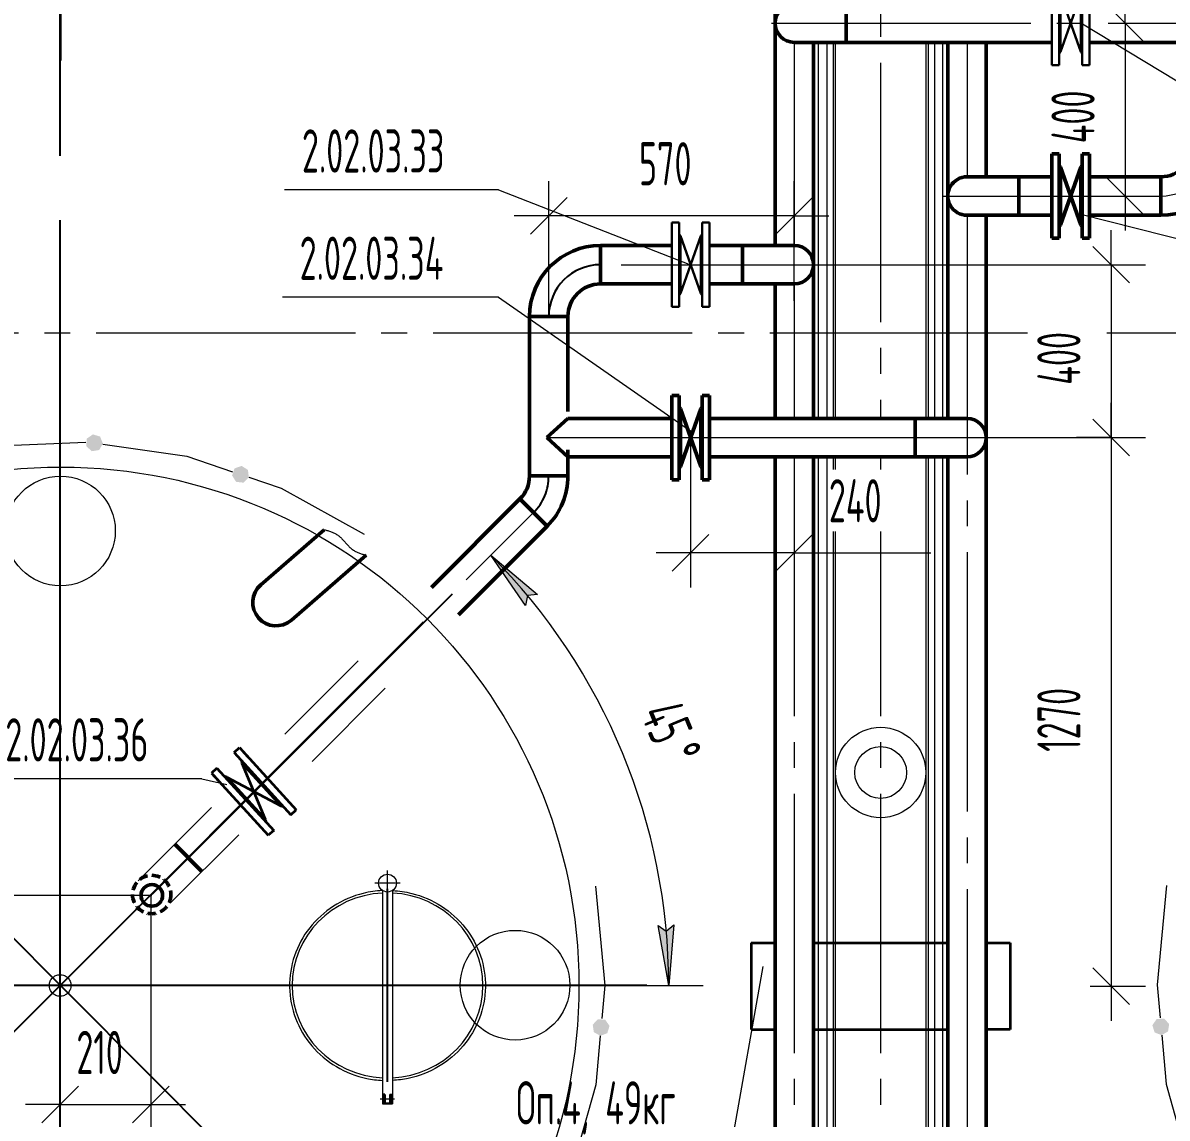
# Model space of a CAD drawing. Header units: millimetres. Extents: x -2281 to 5887, y 0 to 4166.
# Drawn here: x 396.4 to 462.6, y 398.6 to 462 of the extents above; entities that cross this region are included whole.
import ezdxf

# ---------------------------------------------------------------- set-up
doc = ezdxf.new("R2010")
doc.units = ezdxf.units.MM
for name, pattern in [('K5LT32783', [0]), ('K5LT32784', [0]), ('K5LT32786', [0]), ('K5LT32794', [0]), ('K5LT32829', [50.8, 31.75, -6.35, 6.35, -6.35]), ('K5LT32835', [508, 317.5, -63.5, 63.5, -63.5]), ('K5LT32847', [0]), ('K5LT32850', [180.2, 120, -30, 0.2, -30]), ('K5LT32852', [6.25, 4.75, -1.5]), ('K5LT32859', [0]), ('K5LT32865', [0]), ('K5LT32866', [0]), ('K5LT32878', [50.8, 31.75, -6.35, 6.35, -6.35]), ('K5LT32889', [11.999999, 6, -6]), ('K5LT32890', [0.75, 0.5, -0.25]), ('K5LT32895', [180.2, 120, -30, 0.2, -30]), ('K5LT32902', [18, 12, -1.5, 3, -1.5]), ('K5LT_AXLED', [19.5, 15, -1.5, 1.5, -1.5]), ('K5LT_BASIC', [0]), ('K5LT_DASHED', [6, 4, -2]), ('K5LT_REINFORCED', [0]), ('K5LT_THIN', [0]), ('K5LT_THIN_INCLUDED_TO_HATCHING', [0])]:
    doc.linetypes.add(name, pattern=pattern)
doc.layers.add('Системный слой', color=7, linetype='Continuous')
doc.styles.add('KDIMTEXTSTYLE', font='GOST_AU.SHX', dxfattribs={"width": 0.96, "oblique": 15, "height": 5})
doc.styles.add('KTEXTSTYLE', font='GOST_AU.SHX', dxfattribs={"width": 0.96, "height": 5})
doc.dimstyles.new('KDIMSTYLE (0.03)', dxfattribs={"dimtxt": 5, "dimasz": 1, "dimexe": 2, "dimexo": 0, "dimgap": 1, "dimtad": 1, "dimlfac": 40, "dimtxsty": 'KDIMTEXTSTYLE', "dimsah": 1, "dimcen": 0, "dimdle": 1, "dimadec": 0, "dimazin": 0, "dimtfac": 0.667, "dimtmove": 0, "dimatfit": 3, "dimfxl": 1, "dimtvp": 1, "dimtolj": 1, "dimtzin": 0, "dimarcsym": 0})

# ---------------------------------------------------------------- blocks, each defined once
blk = doc.blocks.new('U125')
at = {"layer": 'Системный слой', "color": 30, "linetype": 'K5LT_AXLED', "lineweight": 13, "true_color": 0xff8000}
for p, q in [((446.065, 518.177), (446.065, 439.093)), ((446.065, 436.874), (446.065, 375.215))]:
    blk.add_line(p, q, dxfattribs=at)
at = {"layer": 'Системный слой', "color": 7, "linetype": 'K5LT32847', "lineweight": 5}
for p, q in [((442.465, 439.093), (442.465, 460.86)), ((442.94, 460.86), (442.94, 439.093)), ((443.315, 460.86), (443.315, 439.093)), ((443.44, 460.86), (443.44, 439.093)), ((448.69, 460.86), (448.69, 439.093)), ((448.815, 460.86), (448.815, 439.093)), ((449.19, 460.86), (449.19, 439.093)), ((449.665, 439.093), (449.665, 460.86)), ((442.465, 375.215), (442.465, 436.874)), ((442.94, 436.874), (442.94, 375.215)), ((443.315, 436.874), (443.315, 375.215)), ((443.44, 436.874), (443.44, 375.215)), ((448.69, 436.874), (448.69, 375.215)), ((448.815, 436.874), (448.815, 375.215)), ((449.19, 436.874), (449.19, 375.215)), ((449.665, 375.215), (449.665, 436.874))]:
    blk.add_line(p, q, dxfattribs=at)
blk = doc.blocks.new('U124')
at = {"layer": 'Системный слой', "color": 7, "linetype": 'K5LT_THIN', "lineweight": 13}
for radius in [2.615, 1.498]:
    blk.add_circle((446.065, 418.609), radius, dxfattribs=at)
at = {"layer": 'Системный слой'}
blk.add_blockref('U125', (0, 0), dxfattribs=at)
blk = doc.blocks.new('U127')
at = {"layer": 'Системный слой', "color": 211, "linetype": 'K5LT32859', "lineweight": 30, "true_color": 0xff7fff}
for p, q in [((456.398, 464.41), (455.973, 464.41)), ((455.973, 464.41), (455.973, 459.535)), ((456.398, 464.41), (456.398, 459.535)), ((457.732, 464.41), (457.732, 459.535)), ((457.732, 464.41), (458.157, 464.41)), ((458.157, 464.41), (458.157, 459.535)), ((455.973, 464.242), (455.973, 463.685)), ((456.473, 463.635), (456.398, 463.747)), ((457.657, 463.635), (457.732, 463.747)), ((458.157, 464.242), (458.157, 463.685)), ((456.473, 463.635), (457.657, 460.31)), ((456.473, 460.31), (457.657, 463.635)), ((456.473, 463.635), (456.473, 460.31)), ((457.657, 463.635), (457.657, 460.31)), ((456.473, 460.31), (456.398, 460.197)), ((457.657, 460.31), (457.732, 460.197)), ((456.398, 459.535), (455.973, 459.535)), ((457.732, 459.535), (458.157, 459.535))]:
    blk.add_line(p, q, dxfattribs=at)
blk = doc.blocks.new('U129')
at = {"layer": 'Системный слой', "color": 211, "linetype": 'K5LT32783', "lineweight": 50, "true_color": 0xff7fff}
for p, q in [((425.737, 435.771), (427.962, 435.771)), ((425.184, 434.437), (426.757, 432.863))]:
    blk.add_line(p, q, dxfattribs=at)
for radius in [1.887, 4.113]:
    blk.add_arc((423.849, 435.771), radius, 315.00002, 0, dxfattribs=at)
at = {"layer": 'Системный слой', "color": 211, "linetype": 'K5LT32829', "lineweight": 25, "true_color": 0xff7fff}
blk.add_arc((423.849, 435.771), 3, 315.00002, 0, dxfattribs=at)
blk = doc.blocks.new('U130')
at = {"layer": 'Системный слой', "color": 211, "linetype": 'K5LT32859', "lineweight": 30, "true_color": 0xff7fff}
for p, q in [((433.973, 445.559), (433.973, 450.434)), ((434.398, 450.434), (433.973, 450.434)), ((434.398, 445.559), (434.398, 450.434)), ((435.732, 445.559), (435.732, 450.434)), ((435.732, 450.434), (436.157, 450.434)), ((436.157, 445.559), (436.157, 450.434)), ((434.473, 449.659), (434.398, 449.771)), ((435.657, 449.659), (435.732, 449.771)), ((435.657, 446.334), (434.473, 449.659)), ((435.657, 449.659), (434.473, 446.334)), ((434.473, 446.334), (434.473, 449.659)), ((435.657, 446.334), (435.657, 449.659)), ((433.973, 445.727), (433.973, 446.284)), ((434.473, 446.334), (434.398, 446.221)), ((435.657, 446.334), (435.732, 446.221)), ((436.157, 445.727), (436.157, 446.284)), ((434.398, 445.559), (433.973, 445.559)), ((435.732, 445.559), (436.157, 445.559))]:
    blk.add_line(p, q, dxfattribs=at)
blk = doc.blocks.new('U131')
at = {"layer": 'Системный слой', "color": 211, "linetype": 'K5LT32783', "lineweight": 50, "true_color": 0xff7fff}
for p, q in [((429.849, 446.884), (429.849, 449.109)), ((427.962, 444.996), (425.737, 444.996))]:
    blk.add_line(p, q, dxfattribs=at)
for radius in [4.112, 1.888]:
    blk.add_arc((429.849, 444.996), radius, 90.00002, 180.00002, dxfattribs=at)
at = {"layer": 'Системный слой', "color": 211, "linetype": 'K5LT32829', "lineweight": 25, "true_color": 0xff7fff}
blk.add_arc((429.849, 444.996), 3, 90.00002, 180.00002, dxfattribs=at)
blk = doc.blocks.new('U145')
at = {"layer": 'Системный слой', "color": 200, "linetype": 'K5LT32784', "lineweight": 50, "true_color": 0xbf00ff}
for p, q in [((433.973, 435.549), (433.973, 440.424)), ((434.398, 440.424), (433.973, 440.424)), ((434.398, 435.549), (434.398, 440.424)), ((435.732, 435.549), (435.732, 440.424)), ((435.732, 440.424), (436.157, 440.424)), ((436.157, 435.549), (436.157, 440.424)), ((434.473, 439.649), (434.398, 439.761)), ((435.657, 436.324), (434.473, 439.649)), ((435.657, 439.649), (434.473, 436.324)), ((434.473, 436.324), (434.473, 439.649)), ((435.657, 439.649), (435.732, 439.761)), ((435.657, 436.324), (435.657, 439.649)), ((433.973, 435.717), (433.973, 436.273)), ((434.473, 436.324), (434.398, 436.211)), ((435.657, 436.324), (435.732, 436.211)), ((436.157, 435.717), (436.157, 436.273)), ((434.398, 435.549), (433.973, 435.549)), ((435.732, 435.549), (436.157, 435.549))]:
    blk.add_line(p, q, dxfattribs=at)
blk = doc.blocks.new('U151')
at = {"layer": 'Системный слой', "color": 200, "linetype": 'K5LT32784', "lineweight": 50, "true_color": 0xbf00ff}
for p, q in [((464.168, 454.968), (466.393, 454.968)), ((462.281, 453.08), (462.281, 450.855))]:
    blk.add_line(p, q, dxfattribs=at)
at = {"layer": 'Системный слой', "color": 30, "linetype": 'K5LT_AXLED', "lineweight": 13, "true_color": 0xff8000}
blk.add_arc((462.281, 454.968), 3, 270, 0, dxfattribs=at)
at = {"layer": 'Системный слой', "color": 200, "linetype": 'K5LT32784', "lineweight": 50, "true_color": 0xbf00ff}
for radius in [4.112, 1.887]:
    blk.add_arc((462.281, 454.968), radius, 270, 0, dxfattribs=at)
blk = doc.blocks.new('U152')
at = {"layer": 'Системный слой', "color": 200, "linetype": 'K5LT32784', "lineweight": 50, "true_color": 0xbf00ff}
for p, q in [((456.398, 454.405), (455.973, 454.405)), ((455.973, 454.405), (455.973, 449.53)), ((456.398, 454.405), (456.398, 449.53)), ((457.732, 454.405), (457.732, 449.53)), ((457.732, 454.405), (458.157, 454.405)), ((458.157, 454.405), (458.157, 449.53)), ((455.973, 454.237), (455.973, 453.68)), ((456.473, 453.63), (456.398, 453.743)), ((457.657, 453.63), (457.732, 453.743)), ((458.157, 454.237), (458.157, 453.68)), ((456.473, 453.63), (457.657, 450.305)), ((456.473, 450.305), (457.657, 453.63)), ((456.473, 453.63), (456.473, 450.305)), ((457.657, 453.63), (457.657, 450.305)), ((456.473, 450.305), (456.398, 450.193)), ((457.657, 450.305), (457.732, 450.193)), ((456.398, 449.53), (455.973, 449.53)), ((457.732, 449.53), (458.157, 449.53))]:
    blk.add_line(p, q, dxfattribs=at)
blk = doc.blocks.new('U143')
at = {"layer": 'Системный слой', "color": 200, "linetype": 'K5LT32784', "lineweight": 50, "true_color": 0xbf00ff}
for p, q in [((449.953, 460.86), (449.953, 439.099)), ((452.178, 460.86), (452.178, 453.08)), ((455.973, 453.08), (451.065, 453.08)), ((462.281, 453.08), (458.157, 453.08)), ((462.281, 450.855), (462.281, 453.08)), ((455.973, 450.855), (451.065, 450.855)), ((452.178, 450.855), (452.178, 430.764)), ((462.281, 450.855), (458.157, 450.855)), ((426.734, 437.986), (427.962, 439.099)), ((427.962, 439.099), (433.973, 439.099)), ((436.157, 439.099), (451.065, 439.099)), ((427.962, 436.874), (426.734, 437.986)), ((427.962, 437.986), (427.962, 437.986)), ((427.962, 437.986), (427.962, 437.986)), ((452.178, 437.986), (452.178, 375.215)), ((427.962, 436.874), (433.973, 436.874)), ((436.157, 436.874), (451.065, 436.874)), ((449.953, 411.576), (449.953, 436.874)), ((449.953, 436.874), (449.953, 375.215))]:
    blk.add_line(p, q, dxfattribs=at)
for centre, start, end in [((451.065, 451.968), 89.99998, 269.99998), ((451.065, 437.986), 270, 90)]:
    blk.add_arc(centre, 1.113, start, end, dxfattribs=at)
at = {"layer": 'Системный слой'}
for name in ['U152', 'U151', 'U145']:
    blk.add_blockref(name, (0, 0), dxfattribs=at)
blk = doc.blocks.new('U181')
at = {"layer": 'Системный слой', "color": 6, "linetype": 'K5LT32794', "lineweight": 35, "true_color": 0xff00ff}
for p, q in [((408.631, 419.763), (408.945, 420.049)), ((408.945, 420.049), (412.228, 416.445)), ((408.631, 419.763), (411.914, 416.159)), ((409.058, 419.925), (409.433, 419.513)), ((407.645, 418.864), (407.331, 418.578)), ((407.645, 418.864), (410.928, 415.261)), ((409.097, 419.139), (409.077, 419.273)), ((410.461, 415.884), (409.097, 419.139)), ((409.097, 419.139), (411.337, 416.681)), ((407.331, 418.578), (410.614, 414.974)), ((407.444, 418.454), (407.819, 418.042)), ((408.222, 418.342), (408.091, 418.375)), ((408.222, 418.342), (411.337, 416.681)), ((408.222, 418.342), (410.461, 415.884)), ((411.337, 416.681), (411.468, 416.649)), ((411.914, 416.159), (412.228, 416.445)), ((410.461, 415.884), (410.482, 415.75)), ((410.928, 415.261), (410.614, 414.974))]:
    blk.add_line(p, q, dxfattribs=at)
blk = doc.blocks.new('U224')
at = {"layer": 'Системный слой', "color": 5, "linetype": 'K5LT_BASIC', "lineweight": 35, "true_color": 0x0000ff}
for p, q in [((438.565, 408.744), (438.565, 403.744)), ((438.565, 408.744), (439.953, 408.744)), ((442.178, 408.744), (449.953, 408.744)), ((452.178, 408.744), (453.565, 408.744)), ((453.565, 408.744), (453.565, 403.744)), ((438.565, 403.744), (439.953, 403.744)), ((442.178, 403.744), (449.953, 403.744)), ((453.565, 403.744), (452.178, 403.744))]:
    blk.add_line(p, q, dxfattribs=at)
blk = doc.blocks.new('U260')
at = {"layer": 'Системный слой', "color": 7, "linetype": 'K5LT_THIN_INCLUDED_TO_HATCHING', "lineweight": 13}
for p, q in [((413.857, 432.657), (413.908, 432.644)), ((413.908, 432.644), (413.958, 432.632)), ((413.958, 432.632), (414.009, 432.619)), ((414.009, 432.619), (414.059, 432.605)), ((414.059, 432.605), (414.109, 432.591)), ((414.109, 432.591), (414.159, 432.576)), ((414.159, 432.576), (414.208, 432.561)), ((414.208, 432.561), (414.256, 432.544)), ((414.256, 432.544), (414.304, 432.526)), ((414.304, 432.526), (414.35, 432.507)), ((414.35, 432.507), (414.396, 432.486)), ((414.396, 432.486), (414.442, 432.464)), ((414.442, 432.464), (414.486, 432.441)), ((414.486, 432.441), (414.529, 432.416)), ((414.529, 432.416), (414.572, 432.39)), ((414.572, 432.39), (414.613, 432.362)), ((414.613, 432.362), (414.654, 432.333)), ((414.654, 432.333), (414.694, 432.302)), ((414.694, 432.302), (414.733, 432.27)), ((414.733, 432.27), (414.771, 432.237)), ((414.771, 432.237), (414.809, 432.202)), ((414.809, 432.202), (414.846, 432.167)), ((414.846, 432.167), (414.882, 432.13)), ((414.882, 432.13), (414.918, 432.093)), ((414.918, 432.093), (414.954, 432.055)), ((414.954, 432.055), (414.989, 432.016)), ((414.989, 432.016), (415.023, 431.977)), ((415.023, 431.977), (415.058, 431.938)), ((415.058, 431.938), (415.093, 431.899)), ((415.093, 431.899), (415.128, 431.859)), ((415.128, 431.859), (415.163, 431.82)), ((415.163, 431.82), (415.198, 431.782)), ((415.198, 431.782), (415.233, 431.744)), ((415.233, 431.744), (415.269, 431.707)), ((415.269, 431.707), (415.306, 431.67)), ((415.306, 431.67), (415.343, 431.635)), ((415.343, 431.635), (415.38, 431.601)), ((415.38, 431.601), (415.419, 431.568)), ((415.419, 431.568), (415.458, 431.536)), ((415.458, 431.536), (415.498, 431.506)), ((415.498, 431.506), (415.539, 431.477)), ((415.539, 431.477), (415.581, 431.45)), ((415.581, 431.45), (415.624, 431.424)), ((415.624, 431.424), (415.667, 431.399)), ((415.667, 431.399), (415.712, 431.376)), ((415.712, 431.376), (415.757, 431.355)), ((415.757, 431.355), (415.804, 431.334)), ((415.804, 431.334), (415.851, 431.316)), ((415.851, 431.316), (415.898, 431.298)), ((415.898, 431.298), (415.947, 431.281)), ((415.947, 431.281), (415.996, 431.266)), ((415.996, 431.266), (416.045, 431.251)), ((416.045, 431.251), (416.095, 431.237)), ((416.095, 431.237), (416.146, 431.224)), ((416.146, 431.224), (416.197, 431.211)), ((416.197, 431.211), (416.247, 431.199)), ((416.247, 431.199), (416.286, 431.189))]:
    blk.add_line(p, q, dxfattribs=at)
blk = doc.blocks.new('U259')
at = {"layer": 'Системный слой', "color": 134, "linetype": 'K5LT_REINFORCED', "lineweight": 50, "true_color": 0x009696}
for p, q in [((410.18, 429.467), (413.857, 432.657)), ((411.95, 427.428), (416.286, 431.189))]:
    blk.add_line(p, q, dxfattribs=at)
blk.add_arc((411.065, 428.448), 1.35, 130.94005, 310.94005, dxfattribs=at)
at = {"layer": 'Системный слой'}
blk.add_blockref('U260', (0, 0), dxfattribs=at)
blk = doc.blocks.new('U423')
at = {"layer": 'Системный слой'}
blk.add_hatch(color=7, dxfattribs=at).paths.add_polyline_path([(462.703, 403.626), (462.767, 404.055), (462.472, 404.372), (462.039, 404.34), (461.795, 403.981), (461.924, 403.566), (462.328, 403.408)])
at = {"layer": 'Системный слой', "color": 7, "linetype": 'K5LT32865', "lineweight": 13}
for p, q in [((462.607, 412.075), (462.071, 406.33)), ((462.071, 406.33), (462.245, 404.405)), ((462.335, 403.409), (462.59, 400.583)), ((462.59, 400.583), (463.905, 395.898))]:
    blk.add_line(p, q, dxfattribs=at)
blk = doc.blocks.new('U424')
at = {"layer": 'Системный слой'}
for points in [[(401.039, 437.649), (400.876, 438.051), (400.46, 438.174), (400.104, 437.925), (400.077, 437.492), (400.399, 437.201), (400.827, 437.271)], [(409.486, 435.687), (409.439, 436.118), (409.072, 436.35), (408.662, 436.208), (408.518, 435.799), (408.748, 435.431), (409.179, 435.381)], [(430.241, 403.526), (430.369, 403.941), (430.125, 404.299), (429.692, 404.332), (429.397, 404.014), (429.461, 403.585), (429.836, 403.368)]]:
    blk.add_hatch(color=7, dxfattribs=at).paths.add_polyline_path(points)
at = {"layer": 'Системный слой', "color": 7, "linetype": 'K5LT32865', "lineweight": 13}
for p, q in [((394.42, 437.499), (400.044, 437.726)), ((401.035, 437.609), (405.897, 436.909)), ((405.897, 436.909), (408.541, 436.014)), ((409.488, 435.693), (411.363, 435.059)), ((411.363, 435.059), (416.161, 432.406)), ((429.557, 412.035), (430.094, 406.29)), ((430.094, 406.29), (429.919, 404.365)), ((429.829, 403.369), (429.574, 400.543)), ((429.574, 400.543), (428.259, 395.858))]:
    blk.add_line(p, q, dxfattribs=at)
blk = doc.blocks.new('U428')
at = {"layer": 'Системный слой', "color": 150, "linetype": 'K5LT32895', "lineweight": 25, "true_color": 0x007fff}
blk.add_line((398.599, 459.816), (398.599, 527.754), dxfattribs=at)
blk = doc.blocks.new('U427')
at = {"layer": 'Системный слой'}
blk.add_blockref('U428', (0, 0), dxfattribs=at)
blk = doc.blocks.new('U420')
at = {"layer": 'Системный слой', "color": 7, "linetype": 'K5LT_THIN_INCLUDED_TO_HATCHING', "lineweight": 13}
blk.add_circle((398.599, 406.285), 30, dxfattribs=at)
at = {"layer": 'Системный слой'}
for name in ['U427', 'U424', 'U423']:
    blk.add_blockref(name, (0, 0), dxfattribs=at)
blk = doc.blocks.new('U459')
at = {"layer": 'Системный слой', "color": 7, "linetype": 'K5LT32786', "lineweight": 18}
blk.add_circle((372.296, 406.269), 3.175, dxfattribs=at)
blk = doc.blocks.new('U460')
at = {"layer": 'Системный слой', "color": 7, "linetype": 'K5LT32786', "lineweight": 18}
blk.add_circle((398.615, 379.981), 3.175, dxfattribs=at)
blk = doc.blocks.new('U461')
at = {"layer": 'Системный слой', "color": 7, "linetype": 'K5LT32786', "lineweight": 18}
blk.add_circle((424.903, 406.3), 3.175, dxfattribs=at)
blk = doc.blocks.new('U462')
at = {"layer": 'Системный слой', "color": 7, "linetype": 'K5LT32786', "lineweight": 18}
blk.add_circle((398.584, 432.588), 3.175, dxfattribs=at)
blk = doc.blocks.new('U458')
at = {"layer": 'Системный слой'}
for name in ['U462', 'U459', 'U461', 'U460']:
    blk.add_blockref(name, (0, 0), dxfattribs=at)
blk = doc.blocks.new('U419')
at = {"layer": 'Системный слой', "color": 4, "linetype": 'K5LT32878', "lineweight": 15, "true_color": 0x00ffff}
for p, q in [((417.516, 411.481), (417.516, 412.937)), ((418.244, 412.209), (416.787, 412.209)), ((417.083, 399.725), (417.919, 399.725))]:
    blk.add_line(p, q, dxfattribs=at)
at = {"layer": 'Системный слой', "color": 7, "linetype": 'K5LT32786', "lineweight": 18}
for p, q in [((417.227, 411.781), (417.227, 400.678)), ((417.805, 411.781), (417.805, 400.678)), ((417.227, 400.678), (417.227, 399.426)), ((417.805, 400.678), (417.805, 399.426)), ((417.227, 399.426), (417.805, 399.426))]:
    blk.add_line(p, q, dxfattribs=at)
at = {"layer": 'Системный слой', "color": 150, "linetype": 'K5LT32902', "lineweight": 25, "true_color": 0x007fff}
blk.add_line((417.516, 400.699), (417.516, 411.871), dxfattribs=at)
at = {"layer": 'Системный слой', "color": 6, "linetype": 'K5LT32852', "lineweight": 25, "true_color": 0xff00ff}
for p, q in [((417.371, 399.983), (417.268, 399.983)), ((417.268, 399.983), (417.268, 399.467)), ((417.268, 399.467), (417.371, 399.467)), ((417.371, 399.983), (417.371, 399.467)), ((417.412, 399.467), (417.619, 399.467)), ((417.66, 399.983), (417.763, 399.983)), ((417.66, 399.983), (417.66, 399.467)), ((417.763, 399.467), (417.66, 399.467)), ((417.763, 399.983), (417.763, 399.467))]:
    blk.add_line(p, q, dxfattribs=at)
at = {"layer": 'Системный слой', "color": 7, "linetype": 'K5LT32786', "lineweight": 18}
blk.add_circle((417.516, 412.209), 0.516, dxfattribs=at)
for start_param, end_param in [(4.764734, 7.801636), (1.623142, 4.660044)]:
    blk.add_ellipse((417.516, 406.285), major_axis=(-5.523, 0), ratio=0.970017, start_param=start_param, end_param=end_param, dxfattribs=at)
for points in [[(417.219, 411.778), (416.847, 411.759), (416.477, 411.704), (415.504, 411.463), (414.918, 411.211), (413.864, 410.535), (413.395, 410.11), (412.628, 409.135), (412.329, 408.584), (411.935, 407.417), (411.839, 406.801), (411.862, 405.573), (411.98, 404.961), (412.417, 403.809), (412.735, 403.269), (413.538, 402.32), (414.021, 401.912), (415.099, 401.272), (415.694, 401.04), (416.61, 400.847), (416.914, 400.807), (417.219, 400.792)], [(417.812, 411.778), (418.184, 411.759), (418.554, 411.704), (419.528, 411.463), (420.113, 411.211), (421.168, 410.535), (421.636, 410.11), (422.403, 409.135), (422.702, 408.584), (423.096, 407.417), (423.192, 406.801), (423.17, 405.573), (423.052, 404.961), (422.615, 403.809), (422.296, 403.269), (421.494, 402.32), (421.01, 401.912), (419.932, 401.272), (419.338, 401.04), (418.421, 400.847), (418.117, 400.807), (417.812, 400.792)]]:
    blk.add_open_spline(points, degree=3, knots=[0, 0, 0, 0, 0.0650277, 0.0650277, 0.1752287, 0.1752287, 0.2854298, 0.2854298, 0.3956308, 0.3956308, 0.5058319, 0.5058319, 0.6160329, 0.6160329, 0.726234, 0.726234, 0.836435, 0.836435, 0.9466361, 0.9466361, 1, 1, 1, 1], dxfattribs=at)
at = {"layer": 'Системный слой'}
for name in ['U420', 'U458']:
    blk.add_blockref(name, (0, 0), dxfattribs=at)
blk = doc.blocks.new('D64')
at = {"layer": 'Системный слой', "color": 7, "linetype": 'K5LT_THIN', "lineweight": 13, "transparency": 16777216}
for p, q in [((403.818, 411.498), (403.818, 397.392)), ((398.565, 406.244), (398.565, 397.392)), ((399.626, 400.452), (397.505, 398.331)), ((402.758, 398.331), (404.879, 400.452)), ((398.565, 399.392), (396.565, 399.392)), ((398.565, 399.392), (403.818, 399.392)), ((403.818, 399.392), (405.818, 399.392))]:
    blk.add_line(p, q, dxfattribs=at)
at = {"layer": 'Системный слой', "color": 7, "transparency": 16777216, "insert": (399.505, 403.659), "char_height": 2.5, "attachment_point": 1, "rotation": 0.00002, "style": 'KTEXTSTYLE'}
blk.add_mtext('\\H3.5;\\W0.965;\\Q15;\\Q0;\\W0.715;\\H2.50;210', dxfattribs=at)
at = {"transparency": 16777216}
blk.add_wipeout([(399.505, 412.892), (399.505, 416.46), (402.743, 416.46), (402.743, 412.892)], dxfattribs=at).dxf.layer = 'Системный слой'
blk = doc.blocks.new('KDIMARROW_03')
at = {"layer": 'Системный слой', "color": 0, "linetype": 'K5LT_THIN', "lineweight": 13}
for p, q in [((-1.061, -1.061), (1.061, 1.061)), ((0, 0), (-1, 0)), ((0, 0), (2, 0))]:
    blk.add_line(p, q, dxfattribs=at)
blk = doc.blocks.new('D65')
at = {"layer": 'Системный слой', "color": 7, "linetype": 'K5LT_THIN', "lineweight": 13, "transparency": 16777216}
for p, q in [((391.956, 411.498), (391.956, 413.498)), ((403.868, 411.498), (389.956, 411.498)), ((391.956, 411.498), (391.956, 406.285)), ((398.565, 406.285), (389.956, 406.285)), ((391.956, 406.285), (391.956, 404.285))]:
    blk.add_line(p, q, dxfattribs=at)
at = {"transparency": 16777216}
blk.add_wipeout([(390.956, 407.205), (387.388, 407.205), (387.388, 410.443), (390.956, 410.443)], dxfattribs=at).dxf.layer = 'Системный слой'
at = {"layer": 'Системный слой', "color": 7, "linetype": 'K5LT_THIN', "lineweight": 13, "transparency": 16777216}
for p, q in [((393.017, 410.437), (390.896, 412.558)), ((390.896, 407.345), (393.017, 405.224))]:
    blk.add_line(p, q, dxfattribs=at)
at = {"layer": 'Системный слой', "color": 7, "transparency": 16777216, "insert": (387.689, 407.205), "char_height": 2.5, "attachment_point": 1, "rotation": 90.00002, "style": 'KTEXTSTYLE'}
blk.add_mtext('\\H3.5;\\W0.965;\\Q15;\\Q0;\\W0.715;\\H2.50;210', dxfattribs=at)
blk = doc.blocks.new('D84')
at = {"layer": 'Системный слой', "color": 7, "linetype": 'K5LT_THIN', "lineweight": 13, "transparency": 16777216}
for p, q in [((460.219, 461.972), (460.219, 463.972)), ((461.279, 460.912), (459.158, 463.033)), ((459.243, 461.972), (462.219, 461.972)), ((460.219, 461.972), (460.219, 451.968)), ((459.158, 453.028), (461.279, 450.907)), ((459.547, 451.968), (462.219, 451.968)), ((460.219, 451.968), (460.219, 449.968))]:
    blk.add_line(p, q, dxfattribs=at)
at = {"transparency": 16777216}
blk.add_wipeout([(458.969, 455.019), (455.401, 455.019), (455.401, 458.765), (458.969, 458.765)], dxfattribs=at).dxf.layer = 'Системный слой'
at = {"layer": 'Системный слой', "color": 7, "transparency": 16777216, "insert": (455.952, 455.019), "char_height": 2.5, "attachment_point": 1, "rotation": 90, "style": 'KTEXTSTYLE'}
blk.add_mtext('\\H3.5;\\W0.965;\\Q15;\\Q0;\\W0.715;\\H2.50;400', dxfattribs=at)
blk = doc.blocks.new('D86')
at = {"layer": 'Системный слой', "transparency": 16777216}
for points in [[(426.195, 428.904), (423.495, 431.178), (425.514, 428.282), (425.619, 428.852)], [(433.795, 406.285), (434.099, 409.802), (433.654, 409.432), (433.178, 409.761)]]:
    blk.add_hatch(color=7, dxfattribs=at).paths.add_polyline_path(points)
at = {"layer": 'Системный слой', "color": 7, "linetype": 'K5LT_THIN', "lineweight": 13, "transparency": 16777216}
for p, q in [((425.987, 433.667), (422.079, 429.765)), ((423.495, 431.178), (426.195, 428.904)), ((425.514, 428.282), (423.495, 431.178)), ((425.619, 428.852), (425.514, 428.282)), ((426.195, 428.904), (425.619, 428.852)), ((433.795, 406.285), (433.178, 409.761)), ((433.178, 409.761), (433.654, 409.432)), ((433.654, 409.432), (434.099, 409.802)), ((434.099, 409.802), (433.795, 406.285)), ((398.565, 406.285), (435.795, 406.285))]:
    blk.add_line(p, q, dxfattribs=at)
at = {"transparency": 16777216}
blk.add_wipeout([(431.616, 421.822), (435.026, 423.233), (436.289, 420.182), (432.878, 418.771)], dxfattribs=at).dxf.layer = 'Системный слой'
at = {"layer": 'Системный слой', "color": 7, "linetype": 'K5LT_THIN', "lineweight": 13, "transparency": 16777216}
blk.add_arc((398.565, 406.285), 35.23, 0, 44.95794, dxfattribs=at)
at = {"layer": 'Системный слой', "color": 7, "transparency": 16777216, "char_height": 2.5, "attachment_point": 1, "rotation": 292.47897, "style": 'KTEXTSTYLE'}
for s, insert in [('\\H3.5;\\W0.965;\\Q15;\\Q0;\\W0.715;\\H2.50;45', (434.428, 422.986)), ('\\H3.5;\\W0.965;\\Q15;\\Q0;\\W0.715;\\H2.50;°', (435.44, 420.541))]:
    blk.add_mtext(s, dxfattribs=dict(at, insert=insert))
blk = doc.blocks.new('KDIMARROW_01')
at = {"layer": 'Системный слой'}
blk.add_hatch(color=0, dxfattribs=at).paths.add_polyline_path([(0, 0), (-3.5, 0.461), (-3.15, 0), (-3.5, -0.461)])
at = {"layer": 'Системный слой', "color": 0, "linetype": 'K5LT_THIN', "lineweight": 13}
for p, q in [((-3.15, 0), (-3.5, 0.461)), ((-3.5, 0.461), (0, 0)), ((0, 0), (-3.5, -0.461)), ((-3.5, -0.461), (-3.15, 0)), ((0, 0), (-1, 0))]:
    blk.add_line(p, q, dxfattribs=at)
blk = doc.blocks.new('U557')
at = {"layer": 'Системный слой', "color": 7, "linetype": 'K5LT_THIN', "lineweight": 13}
for q in [(457.657, 461.972), (485.311, 452.715)]:
    blk.add_line((472.926, 452.715), q, dxfattribs=at)
at = {"layer": 'Системный слой', "color": 7, "insert": (473.926, 456.215), "char_height": 2.5, "attachment_point": 1, "style": 'KTEXTSTYLE'}
blk.add_mtext('\\H3.5;\\W0.965;\\Q15;\\Q0;\\W0.715;\\H2.50;2.02.02.33', dxfattribs=at)
blk = doc.blocks.new('U558')
at = {"layer": 'Системный слой', "color": 7, "linetype": 'K5LT_THIN', "lineweight": 13}
for q in [(457.657, 450.9), (484.562, 447.274)]:
    blk.add_line((472.045, 447.274), q, dxfattribs=at)
at = {"layer": 'Системный слой', "color": 7, "insert": (473.045, 450.774), "char_height": 2.5, "attachment_point": 1, "style": 'KTEXTSTYLE'}
blk.add_mtext('\\H3.5;\\W0.965;\\Q15;\\Q0;\\W0.715;\\H2.50;2.02.02.34', dxfattribs=at)
blk = doc.blocks.new('U559')
at = {"layer": 'Системный слой', "color": 7, "linetype": 'K5LT_THIN', "lineweight": 13}
for q in [(411.562, 452.326), (435.065, 447.996)]:
    blk.add_line((423.947, 452.326), q, dxfattribs=at)
at = {"layer": 'Системный слой', "color": 7, "insert": (412.562, 455.826), "char_height": 2.5, "attachment_point": 1, "style": 'KTEXTSTYLE'}
blk.add_mtext('\\H3.5;\\W0.965;\\Q15;\\Q0;\\W0.715;\\H2.50;2.02.03.33', dxfattribs=at)
blk = doc.blocks.new('U560')
at = {"layer": 'Системный слой', "color": 7, "linetype": 'K5LT_THIN', "lineweight": 13}
for q in [(411.43, 446.117), (435.065, 438.386)]:
    blk.add_line((423.947, 446.117), q, dxfattribs=at)
at = {"layer": 'Системный слой', "color": 7, "insert": (412.43, 449.617), "char_height": 2.5, "attachment_point": 1, "style": 'KTEXTSTYLE'}
blk.add_mtext('\\H3.5;\\W0.965;\\Q15;\\Q0;\\W0.715;\\H2.50;2.02.03.34', dxfattribs=at)
blk = doc.blocks.new('D103')
at = {"layer": 'Системный слой', "color": 7, "linetype": 'K5LT_THIN', "lineweight": 13, "transparency": 16777216}
for p, q in [((459.402, 447.996), (459.402, 449.996)), ((460.462, 446.936), (458.341, 449.057)), ((442.178, 447.996), (461.402, 447.996)), ((459.402, 447.996), (459.402, 437.996)), ((458.341, 439.057), (460.462, 436.936)), ((441.345, 437.996), (461.402, 437.996)), ((459.402, 437.996), (459.402, 435.996))]:
    blk.add_line(p, q, dxfattribs=at)
at = {"transparency": 16777216}
blk.add_wipeout([(458.152, 441.045), (454.584, 441.045), (454.584, 444.792), (458.152, 444.792)], dxfattribs=at).dxf.layer = 'Системный слой'
at = {"layer": 'Системный слой', "color": 7, "transparency": 16777216, "insert": (455.134, 441.045), "char_height": 2.5, "attachment_point": 1, "rotation": 90, "style": 'KTEXTSTYLE'}
blk.add_mtext('\\H3.5;\\W0.965;\\Q15;\\Q0;\\W0.715;\\H2.50;400', dxfattribs=at)
blk = doc.blocks.new('D104')
at = {"layer": 'Системный слой', "color": 7, "linetype": 'K5LT_THIN', "lineweight": 13, "transparency": 16777216}
for p, q in [((459.402, 437.996), (459.402, 439.996)), ((460.462, 436.936), (458.341, 439.057)), ((459.43, 437.996), (457.402, 437.996)), ((459.402, 437.996), (459.402, 406.245)), ((458.341, 407.305), (460.462, 405.184)), ((458.191, 406.245), (461.402, 406.245)), ((459.402, 406.245), (459.402, 404.245))]:
    blk.add_line(p, q, dxfattribs=at)
at = {"transparency": 16777216}
blk.add_wipeout([(458.152, 419.805), (454.584, 419.805), (454.584, 424.25), (458.152, 424.25)], dxfattribs=at).dxf.layer = 'Системный слой'
at = {"layer": 'Системный слой', "color": 7, "transparency": 16777216, "insert": (455.134, 419.805), "char_height": 2.5, "attachment_point": 1, "rotation": 90, "style": 'KTEXTSTYLE'}
blk.add_mtext('\\H3.5;\\W0.965;\\Q15;\\Q0;\\W0.715;\\H2.50;1270', dxfattribs=at)
blk = doc.blocks.new('D105')
at = {"layer": 'Системный слой', "color": 7, "linetype": 'K5LT_THIN', "lineweight": 13, "transparency": 16777216}
for p, q in [((426.849, 444.996), (426.849, 452.82)), ((441.065, 445.911), (441.065, 452.82)), ((427.91, 451.88), (425.789, 449.759)), ((440.005, 449.759), (442.126, 451.88)), ((426.849, 450.82), (424.849, 450.82)), ((441.065, 450.82), (426.849, 450.82)), ((441.065, 450.82), (443.065, 450.82))]:
    blk.add_line(p, q, dxfattribs=at)
at = {"transparency": 16777216}
blk.add_wipeout([(432.072, 452.07), (432.072, 455.638), (435.691, 455.638), (435.691, 452.07)], dxfattribs=at).dxf.layer = 'Системный слой'
at = {"layer": 'Системный слой', "color": 7, "transparency": 16777216, "insert": (432.072, 455.087), "char_height": 2.5, "attachment_point": 1, "style": 'KTEXTSTYLE'}
blk.add_mtext('\\H3.5;\\W0.965;\\Q15;\\Q0;\\W0.715;\\H2.50;570', dxfattribs=at)
blk = doc.blocks.new('D106')
at = {"layer": 'Системный слой', "color": 7, "linetype": 'K5LT_THIN', "lineweight": 13, "transparency": 16777216}
for p, q in [((435.065, 438.386), (435.065, 429.316)), ((441.065, 436.119), (441.065, 429.316)), ((436.126, 432.377), (434.005, 430.256)), ((440.005, 430.256), (442.126, 432.377)), ((435.065, 431.316), (433.065, 431.316)), ((441.065, 431.316), (435.065, 431.316)), ((441.065, 431.316), (443.065, 431.316)), ((441.065, 431.316), (448.968, 431.316))]:
    blk.add_line(p, q, dxfattribs=at)
at = {"transparency": 16777216}
blk.add_wipeout([(443.065, 432.566), (443.065, 436.134), (446.812, 436.134), (446.812, 432.566)], dxfattribs=at).dxf.layer = 'Системный слой'
at = {"layer": 'Системный слой', "color": 7, "transparency": 16777216, "insert": (443.065, 435.584), "char_height": 2.5, "attachment_point": 1, "style": 'KTEXTSTYLE'}
blk.add_mtext('\\H3.5;\\W0.965;\\Q15;\\Q0;\\W0.715;\\H2.50;240', dxfattribs=at)
blk = doc.blocks.new('U573')
at = {"layer": 'Системный слой', "color": 7, "linetype": 'K5LT_THIN', "lineweight": 13}
for q in [(394.39, 418.248), (408.222, 417.91)]:
    blk.add_line((406.774, 418.248), q, dxfattribs=at)
at = {"layer": 'Системный слой', "color": 7, "insert": (395.39, 421.748), "char_height": 2.5, "attachment_point": 1, "style": 'KTEXTSTYLE'}
blk.add_mtext('\\H3.5;\\W0.965;\\Q15;\\Q0;\\W0.715;\\H2.50;2.02.03.36', dxfattribs=at)
blk = doc.blocks.new('D108')
at = {"layer": 'Системный слой', "color": 7, "linetype": 'K5LT_THIN', "lineweight": 13, "transparency": 16777216}
for p, q in [((460.219, 493.744), (460.219, 495.744)), ((461.279, 492.684), (459.158, 494.805)), ((461.614, 493.744), (458.219, 493.744)), ((460.219, 461.972), (460.219, 493.744)), ((459.158, 463.033), (461.279, 460.912)), ((460.219, 461.972), (460.219, 459.972))]:
    blk.add_line(p, q, dxfattribs=at)
at = {"transparency": 16777216}
blk.add_wipeout([(458.969, 475.543), (455.401, 475.543), (455.401, 479.988), (458.969, 479.988)], dxfattribs=at).dxf.layer = 'Системный слой'
at = {"layer": 'Системный слой', "color": 7, "transparency": 16777216, "insert": (455.952, 475.543), "char_height": 2.5, "attachment_point": 1, "rotation": 90, "style": 'KTEXTSTYLE'}
blk.add_mtext('\\H3.5;\\W0.965;\\Q15;\\Q0;\\W0.715;\\H2.50;1270', dxfattribs=at)
blk = doc.blocks.new('U608')
at = {"layer": 'Системный слой', "color": 7, "linetype": 'K5LT_THIN', "lineweight": 13}
for q in [(439.259, 407.377), (423.965, 397.243)]:
    blk.add_line((437.474, 397.243), q, dxfattribs=at)
at = {"layer": 'Системный слой', "color": 7, "insert": (424.965, 400.743), "char_height": 2.5, "attachment_point": 1, "style": 'KTEXTSTYLE'}
blk.add_mtext('\\H3.5;\\W0.965;\\Q15;\\Q0;\\W0.715;\\H2.50;Оп.4, 49кг', dxfattribs=at)

msp = doc.modelspace()

# ---------------------------------------------------------------- linework, layer by layer
at = {"layer": 'Системный слой', "color": 7, "linetype": 'K5LT32835', "lineweight": 25}
for p, q in [((398.56503, 454.2949), (398.56501, 533.19407)), ((398.56502, 371.66819), (398.565, 450.56736))]:
    msp.add_line(p, q, dxfattribs=at)
at = {"layer": 'Системный слой', "color": 211, "linetype": 'K5LT32783', "lineweight": 50, "true_color": 0xff7fff}
for p, q in [((439.95255, 449.10891), (439.95253, 512.67116)), ((444.06502, 460.85978), (444.06502, 463.08478)), ((455.97306, 460.8598), (441.06502, 460.8598)), ((442.17752, 460.8598), (442.17752, 439.09334)), ((464.16826, 460.85982), (458.15701, 460.8598)), ((429.84927, 449.1089), (433.97306, 449.10891)), ((429.84927, 449.1089), (429.84927, 446.8839)), ((436.15701, 449.10891), (441.06502, 449.10891)), ((438.06502, 446.88392), (438.06502, 449.10892)), ((442.17752, 439.09334), (442.17752, 447.99641)), ((429.84927, 446.8839), (433.97306, 446.88391)), ((436.15701, 446.88391), (441.06502, 446.88391)), ((439.95252, 446.88391), (439.95252, 439.09334)), ((425.73677, 435.7714), (425.73677, 444.9964)), ((425.73677, 444.9964), (427.96177, 444.9964)), ((427.96177, 439.49857), (427.96177, 444.9964)), ((427.96177, 435.7714), (427.96177, 437.27357)), ((439.95252, 436.87359), (439.95252, 429.4879)), ((439.95255, 357.61326), (439.95253, 436.87359)), ((442.17752, 400.9134), (442.17752, 436.87359)), ((442.17752, 436.87359), (442.17752, 426.7378)), ((420.05853, 429.31133), (425.18394, 434.43674)), ((421.63184, 427.73802), (426.75725, 432.86343)), ((406.77628, 412.88245), (405.20297, 414.45576)), ((442.17752, 400.9134), (442.17752, 375.21541)), ((439.95252, 400.49031), (439.95252, 235.28504))]:
    msp.add_line(p, q, dxfattribs=at)
at = {"layer": 'Системный слой', "color": 30, "linetype": 'K5LT_AXLED', "lineweight": 13, "true_color": 0xff8000}
for p, q in [((439.75454, 461.97227), (465.92348, 461.97232)), ((441.06502, 460.8598), (441.06502, 449.10891)), ((451.06502, 460.8598), (451.06502, 453.08016)), ((449.66501, 451.96765), (462.28076, 451.96768)), ((451.06502, 450.85516), (451.06502, 375.21541)), ((431.04109, 447.9964), (444.39727, 447.99643)), ((441.06502, 446.88391), (441.06502, 439.09334)), ((571.65489, 444.03472), (152.25491, 444.03472)), ((426.72337, 437.99638), (452.77812, 437.99643)), ((441.06502, 436.87359), (441.06502, 375.21541))]:
    msp.add_line(p, q, dxfattribs=at)
at = {"layer": 'Системный слой', "color": 200, "linetype": 'K5LT32784', "lineweight": 50, "true_color": 0xbf00ff}
for p, q in [((454.06502, 450.85516), (454.06502, 453.08016)), ((439.95253, 439.09334), (439.95252, 446.88391)), ((448.06502, 436.88392), (448.06502, 439.10892))]:
    msp.add_line(p, q, dxfattribs=at)
at = {"layer": 'Системный слой', "color": 6, "linetype": 'K5LT32889', "lineweight": 5, "true_color": 0xff00ff}
for p, q in [((424.30005, 433.55285), (403.08165, 412.33444)), ((425.87337, 431.97954), (404.94404, 411.0502))]:
    msp.add_line(p, q, dxfattribs=at)
at = {"layer": 'Системный слой', "color": 150, "linetype": 'K5LT32895', "lineweight": 25, "true_color": 0x007fff}
for p, q in [((422.58483, 382.26491), (374.54518, 430.30454)), ((377.5245, 385.24421), (419.60552, 427.32525))]:
    msp.add_line(p, q, dxfattribs=at)
at = {"layer": 'Системный слой', "color": 211, "linetype": 'K5LT32829', "lineweight": 25, "true_color": 0xff7fff}
msp.add_line((421.25378, 428.93327), (403.86831, 411.54778), dxfattribs=at)
at = {"layer": 'Системный слой', "color": 3, "linetype": 'K5LT32850', "lineweight": 25, "true_color": 0x00ff00}
msp.add_line((432.53416, 406.28474), (364.59585, 406.28471), dxfattribs=at)
at = {"layer": 'Системный слой', "color": 211, "linetype": 'K5LT32890', "lineweight": 50, "true_color": 0xff7fff}
msp.add_circle((403.86831, 411.54778), 1.1125, dxfattribs=at)
at = {"layer": 'Системный слой', "color": 1, "linetype": 'K5LT32866', "lineweight": 50, "true_color": 0xff0000}
msp.add_circle((403.87411, 411.4978), 0.625, dxfattribs=at)
at = {"layer": 'Системный слой', "color": 7, "linetype": 'K5LT_DASHED', "lineweight": 13}
msp.add_circle((398.56501, 406.28473), 0.625, dxfattribs=at)
at = {"layer": 'Системный слой', "color": 211, "linetype": 'K5LT32783', "lineweight": 50, "true_color": 0xff7fff}
for centre, start, end in [((441.06502, 461.9723), 89.9999829, 269.9999829), ((441.06502, 447.99641), 269.9999988, 89.9999988)]:
    msp.add_arc(centre, 1.1125, start, end, dxfattribs=at)

# ---------------------------------------------------------------- block references
at = {"layer": 'Системный слой'}
for name in ['U419', 'U124', 'U143', 'U127', 'U559', 'U130', 'U560', 'U131', 'U129', 'U259', 'U181', 'U224']:
    msp.add_blockref(name, (0, 0), dxfattribs=at)

# ---------------------------------------------------------------- next in the draw order: dimensions: what is measured, and where the dimension line sits
at = {"layer": 'Системный слой', "color": 7}
dim = msp.add_linear_dim(base=(460.21889, 461.9723), p1=(459.54732, 451.96767), p2=(459.24253, 461.9723), angle=90, dimstyle='KDIMSTYLE (0.03)', override={"dimexo": 0, "dimpost": '\\H2.5;\\W0.715;\\Q0;<>', "dimblk1": 'KDIMARROW_03', "dimblk2": 'KDIMARROW_03', "dimse1": 0, "dimse2": 0, "dimclrt": 7, "dimtolj": 1}, dxfattribs=at)
dim.commit()
dim.dimension.update_dxf_attribs({"geometry": 'D84', "text_midpoint": (460.21889, 456.96999), "dimtype": 160})
dim = msp.add_linear_dim(base=(398.56502, 399.39168), p1=(403.81833, 411.49779), p2=(398.56502, 406.24449), text='\\H125.0;\\W0.665;\\Q0;\\H125.0;\\W0.665;\\Q0;\\Q0;\\W0.490;\\H2.50;210\\Q0;\\W0.455;\\H125.00;', dimstyle='KDIMSTYLE (0.03)', override={"dimexo": 0, "dimblk1": 'KDIMARROW_03', "dimblk2": 'KDIMARROW_03', "dimse1": 0, "dimse2": 0, "dimclrt": 7, "dimtolj": 1}, dxfattribs=at)
dim.commit()
dim.dimension.update_dxf_attribs({"geometry": 'D64', "text_midpoint": (401.19168, 399.39168), "dimtype": 160})

# ---------------------------------------------------------------- next in the draw order: block references
at = {"layer": 'Системный слой'}
for name in ['U557', 'U558']:
    msp.add_blockref(name, (0, 0), dxfattribs=at)

# ---------------------------------------------------------------- next in the draw order: dimensions: what is measured, and where the dimension line sits
at = {"layer": 'Системный слой', "color": 7}
dim = msp.add_linear_dim(base=(391.95608, 411.49778), p1=(398.56501, 406.28473), p2=(403.86831, 411.49778), angle=90, text='\\H125.0;\\W0.665;\\Q0;\\H125.0;\\W0.665;\\Q0;\\Q0;\\W0.490;\\H2.50;210\\Q0;\\W0.455;\\H125.00;', dimstyle='KDIMSTYLE (0.03)', override={"dimexo": 0, "dimblk1": 'KDIMARROW_03', "dimblk2": 'KDIMARROW_03', "dimse1": 0, "dimse2": 0, "dimclrt": 7, "dimtolj": 1}, dxfattribs=at)
dim.commit()
dim.dimension.update_dxf_attribs({"geometry": 'D65', "text_midpoint": (391.95608, 408.89125), "dimtype": 160})

# ---------------------------------------------------------------- next in the draw order: dimensions: what is measured, and where the dimension line sits
dim = msp.add_linear_dim(base=(460.21889, 461.9723), p1=(461.61433, 493.74448), p2=(460.21889, 461.9723), angle=90, text='\\H2.5;\\W0.715;\\Q0;\\H2.5;\\W0.715;\\Q0;\\Q0;\\W0.527;1270', dimstyle='KDIMSTYLE (0.03)', override={"dimexo": 0, "dimblk1": 'KDIMARROW_03', "dimblk2": 'KDIMARROW_03', "dimse1": 0, "dimse2": 0, "dimclrt": 7, "dimtolj": 1}, dxfattribs=at)
dim.commit()
dim.dimension.update_dxf_attribs({"geometry": 'D108', "text_midpoint": (460.21889, 477.85839), "dimtype": 160})
dim = msp.add_linear_dim(base=(459.40174, 447.99641), p1=(441.34514, 437.99641), p2=(442.17752, 447.99641), angle=90, dimstyle='KDIMSTYLE (0.03)', override={"dimexo": 0, "dimpost": '\\H2.5;\\W0.715;\\Q0;<>', "dimblk1": 'KDIMARROW_03', "dimblk2": 'KDIMARROW_03', "dimse1": 0, "dimse2": 0, "dimclrt": 7, "dimtolj": 1}, dxfattribs=at)
dim.commit()
dim.dimension.update_dxf_attribs({"geometry": 'D103', "text_midpoint": (459.40174, 442.99641), "dimtype": 160})
dim = msp.add_angular_dim_2l(base=(423.74236, 430.92728), line1=((398.56501, 406.28473), (425.9872, 433.66669)), line2=((398.56501, 406.28473), (398.56503, 406.28473)), text='\\H2.5;\\W0.715;\\Q0;\\H2.5;\\W0.715;\\Q0;\\Q0;\\W0.527;45\\Q0;°\\Q0;', dimstyle='KDIMSTYLE (0.03)', override={"dimblk1": 'KDIMARROW_01', "dimblk2": 'KDIMARROW_01', "dimclrt": 7, "dimtolj": 1}, dxfattribs=at)
dim.commit()
dim.dimension.update_dxf_attribs({"geometry": 'D86', "text_midpoint": (431.11825, 419.75473), "dimtype": 162})

# ---------------------------------------------------------------- next in the draw order: block references
at = {"layer": 'Системный слой'}
for name in ['U573', 'U608']:
    msp.add_blockref(name, (0, 0), dxfattribs=at)

# ---------------------------------------------------------------- next in the draw order: dimensions: what is measured, and where the dimension line sits
at = {"layer": 'Системный слой', "color": 7}
dim = msp.add_linear_dim(base=(441.06502, 450.8197), p1=(426.84927, 444.9964), p2=(441.06502, 445.91085), text='\\H2.5;\\W0.715;\\Q0;\\H2.5;\\W0.715;\\Q0;\\Q0;\\W0.527;570', dimstyle='KDIMSTYLE (0.03)', override={"dimexo": 0, "dimblk1": 'KDIMARROW_03', "dimblk2": 'KDIMARROW_03', "dimse1": 0, "dimse2": 0, "dimclrt": 7, "dimtolj": 1}, dxfattribs=at)
dim.commit()
dim.dimension.update_dxf_attribs({"geometry": 'D105', "text_midpoint": (433.95715, 450.8197), "dimtype": 160})
dim = msp.add_linear_dim(base=(459.40174, 437.99641), p1=(458.19128, 406.2445), p2=(459.42952, 437.99641), angle=90, dimstyle='KDIMSTYLE (0.03)', override={"dimexo": 0, "dimpost": '\\H2.5;\\W0.715;\\Q0;<>', "dimblk1": 'KDIMARROW_03', "dimblk2": 'KDIMARROW_03', "dimse1": 0, "dimse2": 0, "dimclrt": 7, "dimtolj": 1}, dxfattribs=at)
dim.commit()
dim.dimension.update_dxf_attribs({"geometry": 'D104', "text_midpoint": (459.40174, 422.12046), "dimtype": 160})
dim = msp.add_linear_dim(base=(441.06502, 431.31624), p1=(435.06504, 438.38609), p2=(441.06502, 436.1189), dimstyle='KDIMSTYLE (0.03)', override={"dimexo": 0, "dimpost": '\\H2.5;\\W0.715;\\Q0;<>', "dimblk1": 'KDIMARROW_03', "dimblk2": 'KDIMARROW_03', "dimse1": 0, "dimse2": 0, "dimclrt": 7, "dimtolj": 1}, dxfattribs=at)
dim.commit()
dim.dimension.update_dxf_attribs({"geometry": 'D106', "text_midpoint": (445.01632, 431.31624), "dimtype": 160})

doc.saveas('drawing.dxf')
